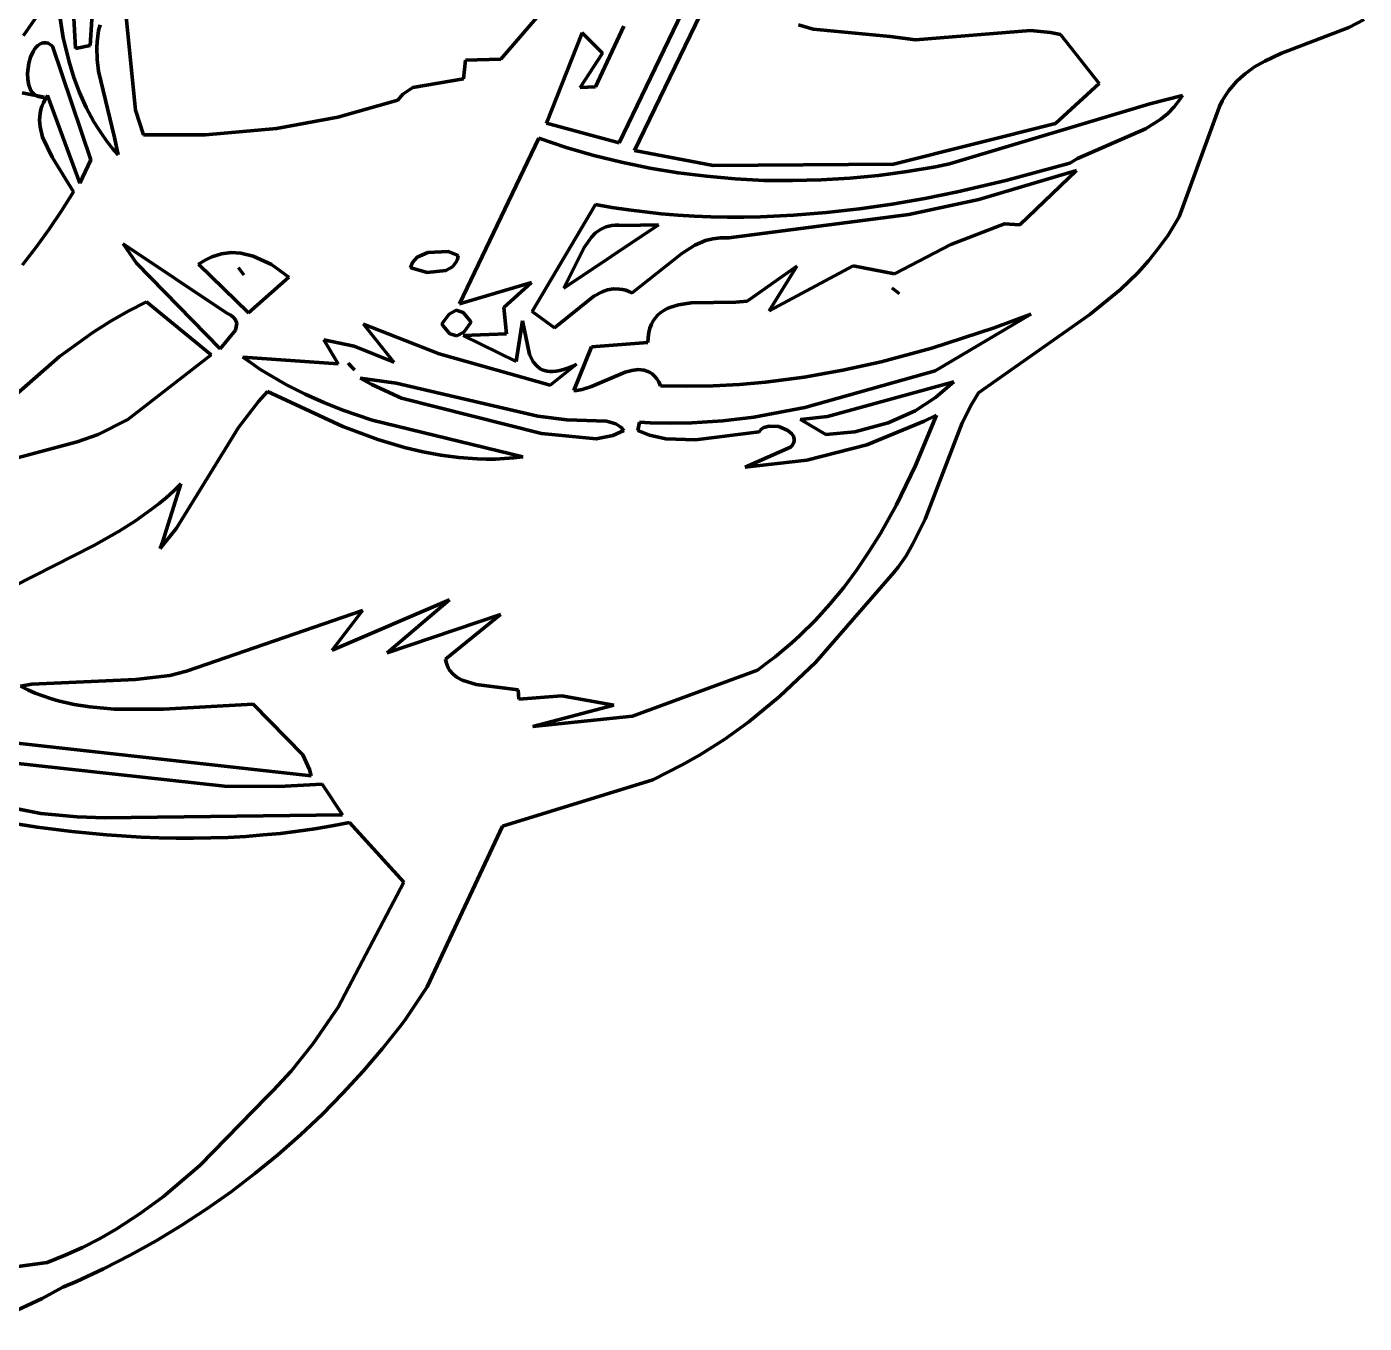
# Model space of a CAD drawing. Header units: millimetres. Extents: x 0 to 10.4, y 0 to 10.4.
# Drawn here: x 5.836 to 7.203, y 3.798 to 5.123 of the extents above; entities that cross this region are included whole.
import ezdxf

# ---------------------------------------------------------------- set-up
doc = ezdxf.new("R2010")
doc.units = ezdxf.units.MM
doc.layers.add('color#2b2b2bff', color=7, linetype='CONTINUOUS', lineweight=100)
doc.layers.add('color#fdfdfdff', color=7, linetype='CONTINUOUS', lineweight=100)

msp = doc.modelspace()

# ---------------------------------------------------------------- linework, layer by layer
at = {"layer": 'color#2b2b2bff'}
for p, q in [((5.914, 5.2932), (5.9011, 5.1035)), ((5.8863, 5.1005), (5.8798, 5.2207)), ((6.3206, 5.0897), (6.4043, 5.1867)), ((6.4417, 5.0043), (6.5264, 5.1803)), ((6.5413, 5.1704), (6.4574, 4.9965)), ((5.9352, 5.1624), (5.9474, 5.0375)), ((5.833, 5.114), (5.85, 5.1385)), ((5.8685, 5.1448), (5.8738, 5.1115)), ((5.9099, 5.1191), (5.9113, 5.1249)), ((6.6397, 5.1204), (6.6248, 5.1246)), ((7.2028, 5.1303), (7.1869, 5.122)), ((5.8738, 5.1115), (5.8796, 5.087)), ((5.9083, 5.1074), (5.9089, 5.1133)), ((5.9089, 5.1133), (5.9099, 5.1191)), ((6.404, 5.1167), (6.3674, 5.0243)), ((6.4246, 5.0959), (6.404, 5.1167)), ((6.4463, 5.1234), (6.4175, 5.0614)), ((6.7186, 5.1128), (6.6397, 5.1204)), ((6.7445, 5.1094), (6.7186, 5.1128)), ((6.8617, 5.119), (6.7445, 5.1094)), ((6.8821, 5.117), (6.8617, 5.119)), ((6.8924, 5.115), (6.8821, 5.117)), ((6.932, 5.0647), (6.8924, 5.115)), ((7.1869, 5.122), (7.1176, 5.0955)), ((5.843, 5.0974), (5.8404, 5.0918)), ((5.8444, 5.0998), (5.843, 5.0974)), ((5.8461, 5.102), (5.8444, 5.0998)), ((5.8478, 5.1037), (5.8461, 5.102)), ((5.8497, 5.1051), (5.8478, 5.1037)), ((5.8517, 5.1061), (5.8497, 5.1051)), ((5.8538, 5.1065), (5.8517, 5.1061)), ((5.8559, 5.1065), (5.8538, 5.1065)), ((5.8582, 5.1059), (5.8559, 5.1065)), ((5.8605, 5.1046), (5.8582, 5.1059)), ((5.8628, 5.1028), (5.8605, 5.1046)), ((5.902, 4.9868), (5.8628, 5.1028)), ((5.9011, 5.1035), (5.8863, 5.1005)), ((5.908, 5.1015), (5.9083, 5.1074)), ((5.9084, 5.0895), (5.908, 5.1015)), ((5.8385, 5.0855), (5.8372, 5.0755)), ((5.8404, 5.0918), (5.8385, 5.0855)), ((5.8796, 5.087), (5.8845, 5.0711)), ((5.9099, 5.0773), (5.9084, 5.0895)), ((6.2826, 5.0695), (6.2845, 5.0887)), ((6.2845, 5.0887), (6.3206, 5.0897)), ((6.4017, 5.0607), (6.4246, 5.0959)), ((7.1011, 5.0877), (7.0908, 5.0817)), ((7.1176, 5.0955), (7.1011, 5.0877)), ((5.8372, 5.0755), (5.8374, 5.069)), ((5.8845, 5.0711), (5.8903, 5.0555)), ((5.9262, 5.0097), (5.9099, 5.0773)), ((6.2309, 5.0609), (6.2826, 5.0695)), ((7.0767, 5.071), (7.0724, 5.0669)), ((7.0812, 5.0748), (7.0767, 5.071)), ((7.0908, 5.0817), (7.0812, 5.0748)), ((5.8374, 5.069), (5.8385, 5.063)), ((5.8385, 5.063), (5.8395, 5.0603)), ((5.8395, 5.0603), (5.8407, 5.0578)), ((5.8407, 5.0578), (5.8422, 5.0557)), ((5.8422, 5.0557), (5.844, 5.0539)), ((5.8903, 5.0555), (5.8971, 5.0404)), ((6.2207, 5.0538), (6.2309, 5.0609)), ((6.4175, 5.0614), (6.4017, 5.0607)), ((6.8873, 5.0241), (6.932, 5.0647)), ((7.0646, 5.0577), (7.0611, 5.0526)), ((7.0684, 5.0625), (7.0646, 5.0577)), ((7.0724, 5.0669), (7.0684, 5.0625)), ((5.8543, 5.051), (5.8317, 5.0553)), ((5.844, 5.0539), (5.8461, 5.0525)), ((5.8461, 5.0525), (5.8485, 5.0515)), ((5.8485, 5.0515), (5.8513, 5.051)), ((5.8513, 5.051), (5.8543, 5.051)), ((5.852, 5.0417), (5.8535, 5.0452)), ((5.8535, 5.0452), (5.8554, 5.0488)), ((5.8554, 5.0488), (5.8576, 5.0524)), ((5.8576, 5.0524), (5.8906, 4.9629)), ((6.1543, 5.0303), (6.2154, 5.0477)), ((6.2154, 5.0477), (6.2207, 5.0538)), ((6.9839, 5.0441), (6.7791, 4.9827)), ((7.0171, 5.0525), (6.9839, 5.0441)), ((7.0086, 5.0409), (7.0144, 5.0484)), ((7.0144, 5.0484), (7.0171, 5.0525)), ((7.0578, 5.0472), (7.0549, 5.0413)), ((7.0611, 5.0526), (7.0578, 5.0472)), ((5.8495, 5.0275), (5.8501, 5.0346)), ((5.8501, 5.0346), (5.8509, 5.0381)), ((5.8509, 5.0381), (5.852, 5.0417)), ((5.8971, 5.0404), (5.905, 5.0258)), ((5.9474, 5.0375), (5.9556, 5.0125)), ((6.0916, 5.0188), (6.1543, 5.0303)), ((6.9794, 5.0186), (6.9951, 5.0284)), ((6.9951, 5.0284), (7.0022, 5.0342)), ((7.0022, 5.0342), (7.0086, 5.0409)), ((7.0549, 5.0413), (7.0136, 4.9286)), ((5.85, 5.0205), (5.8495, 5.0275)), ((5.8526, 5.01), (5.85, 5.0205)), ((5.905, 5.0258), (5.9094, 5.0187)), ((5.9094, 5.0187), (5.914, 5.0117)), ((6.0191, 5.0124), (6.0916, 5.0188)), ((6.3674, 5.0243), (6.4417, 5.0043)), ((6.7219, 4.9823), (6.8873, 5.0241)), ((6.9099, 4.9883), (6.9794, 5.0186)), ((5.8624, 4.9895), (5.8526, 5.01)), ((5.914, 5.0117), (5.919, 5.005)), ((5.919, 5.005), (5.9242, 4.9984)), ((5.9298, 4.9919), (5.9262, 5.0097)), ((5.9556, 5.0125), (6.0191, 5.0124)), ((6.3595, 5.0089), (6.2786, 4.8397)), ((6.3874, 4.9996), (6.3595, 5.0089)), ((5.8842, 4.954), (5.8624, 4.9895)), ((5.9242, 4.9984), (5.9298, 4.9919)), ((6.4156, 4.9914), (6.3874, 4.9996)), ((6.4441, 4.9844), (6.4156, 4.9914)), ((6.4574, 4.9965), (6.5375, 4.9809)), ((6.9019, 4.9836), (6.9099, 4.9883)), ((5.8906, 4.9629), (5.902, 4.9868)), ((6.4729, 4.9784), (6.4441, 4.9844)), ((6.5018, 4.9736), (6.4729, 4.9784)), ((6.5309, 4.97), (6.5018, 4.9736)), ((6.5375, 4.9809), (6.7219, 4.9823)), ((6.7357, 4.9748), (6.7066, 4.9709)), ((6.7647, 4.9798), (6.7357, 4.9748)), ((6.7791, 4.9827), (6.7647, 4.9798)), ((6.9088, 4.9759), (6.8091, 4.9464)), ((6.8368, 4.9658), (6.9019, 4.9836)), ((6.8508, 4.9203), (6.9088, 4.9759)), ((6.5601, 4.9674), (6.5309, 4.97)), ((6.5894, 4.9659), (6.5601, 4.9674)), ((6.6187, 4.9656), (6.5894, 4.9659)), ((6.6481, 4.9663), (6.6187, 4.9656)), ((6.6774, 4.9681), (6.6481, 4.9663)), ((6.7066, 4.9709), (6.6774, 4.9681)), ((6.7873, 4.9542), (6.8368, 4.9658)), ((5.8719, 4.9347), (5.8842, 4.954)), ((6.7206, 4.9416), (6.754, 4.9475)), ((6.8091, 4.9464), (6.7376, 4.9309)), ((6.754, 4.9475), (6.7873, 4.9542)), ((5.8592, 4.9159), (5.8719, 4.9347)), ((6.3528, 4.8318), (6.4175, 4.9413)), ((6.4175, 4.9413), (6.4342, 4.9383)), ((6.4342, 4.9383), (6.451, 4.9358)), ((6.451, 4.9358), (6.4678, 4.9336)), ((6.4678, 4.9336), (6.4846, 4.9318)), ((6.6197, 4.9302), (6.6534, 4.9329)), ((6.6534, 4.9329), (6.687, 4.9367)), ((6.687, 4.9367), (6.7206, 4.9416)), ((6.385, 4.8556), (6.4818, 4.9206)), ((6.431, 4.9192), (6.428, 4.9183)), ((6.4342, 4.9198), (6.431, 4.9192)), ((6.4376, 4.9201), (6.4342, 4.9198)), ((6.4412, 4.92), (6.4376, 4.9201)), ((6.445, 4.9197), (6.4412, 4.92)), ((6.4818, 4.9206), (6.445, 4.9197)), ((6.4846, 4.9318), (6.5015, 4.9304)), ((6.5015, 4.9304), (6.5183, 4.9294)), ((6.5183, 4.9294), (6.5352, 4.9287)), ((6.5352, 4.9287), (6.5521, 4.9283)), ((6.5521, 4.9283), (6.569, 4.9283)), ((6.7376, 4.9309), (6.5536, 4.907)), ((6.569, 4.9283), (6.5859, 4.9286)), ((6.5859, 4.9286), (6.6197, 4.9302)), ((6.7806, 4.9002), (6.8352, 4.9213)), ((6.8352, 4.9213), (6.8508, 4.9203)), ((7.0136, 4.9286), (7.0025, 4.9099)), ((5.8459, 4.8975), (5.8592, 4.9159)), ((6.4132, 4.9079), (6.4058, 4.8974)), ((6.4176, 4.9122), (6.4132, 4.9079)), ((6.4225, 4.9157), (6.4176, 4.9122)), ((6.428, 4.9183), (6.4225, 4.9157)), ((6.5374, 4.9063), (6.5298, 4.9043)), ((6.5453, 4.9072), (6.5374, 4.9063)), ((6.5494, 4.9072), (6.5453, 4.9072)), ((6.5536, 4.907), (6.5494, 4.9072)), ((7.0025, 4.9099), (6.9926, 4.8966)), ((5.8322, 4.8796), (5.8459, 4.8975)), ((5.935, 4.9011), (5.9486, 4.8813)), ((6.041, 4.8303), (5.935, 4.9011)), ((6.0453, 4.8921), (6.0355, 4.8908)), ((6.0551, 4.8916), (6.0453, 4.8921)), ((6.0678, 4.8886), (6.0551, 4.8916)), ((6.2461, 4.8923), (6.2353, 4.8873)), ((6.267, 4.8931), (6.2461, 4.8923)), ((6.2773, 4.889), (6.267, 4.8931)), ((6.4058, 4.8974), (6.385, 4.8556)), ((6.5191, 4.8997), (6.5057, 4.8913)), ((6.5298, 4.9043), (6.5191, 4.8997)), ((6.7229, 4.8704), (6.7806, 4.9002)), ((6.9926, 4.8966), (6.9823, 4.8837)), ((5.9486, 4.8813), (6.0341, 4.7938)), ((6.0188, 4.8844), (6.012, 4.8802)), ((6.012, 4.8802), (6.063, 4.8305)), ((6.0255, 4.8876), (6.0188, 4.8844)), ((6.0355, 4.8908), (6.0255, 4.8876)), ((6.0863, 4.8798), (6.0678, 4.8886)), ((6.1041, 4.8669), (6.0863, 4.8798)), ((6.2305, 4.882), (6.2286, 4.877)), ((6.2353, 4.8873), (6.2305, 4.882)), ((6.2712, 4.8777), (6.2749, 4.8818)), ((6.2749, 4.8818), (6.2765, 4.8851)), ((6.2765, 4.8851), (6.2773, 4.889)), ((6.5057, 4.8913), (6.455, 4.8509)), ((6.5725, 4.8426), (6.6233, 4.8783)), ((6.5947, 4.8327), (6.6806, 4.8786)), ((6.6233, 4.8783), (6.5947, 4.8327)), ((6.6806, 4.8786), (6.7229, 4.8704)), ((6.9823, 4.8837), (6.9714, 4.8715)), ((6.0527, 4.8765), (6.0583, 4.8694)), ((6.0548, 4.8738), (6.0527, 4.8765)), ((6.0583, 4.8694), (6.0548, 4.8738)), ((6.063, 4.8305), (6.1041, 4.8669)), ((6.2286, 4.877), (6.2301, 4.8761)), ((6.2301, 4.8761), (6.2454, 4.8718)), ((6.2454, 4.8718), (6.2645, 4.8739)), ((6.2645, 4.8739), (6.2712, 4.8777)), ((6.9714, 4.8715), (6.9538, 4.8545)), ((6.2786, 4.8397), (6.352, 4.8614)), ((6.352, 4.8614), (6.3239, 4.836)), ((6.4241, 4.852), (6.4158, 4.8477)), ((6.4298, 4.8539), (6.4241, 4.852)), ((6.4357, 4.8549), (6.4298, 4.8539)), ((6.4419, 4.8548), (6.4357, 4.8549)), ((6.445, 4.8544), (6.4419, 4.8548)), ((6.4483, 4.8536), (6.445, 4.8544)), ((6.4516, 4.8524), (6.4483, 4.8536)), ((6.455, 4.8509), (6.4516, 4.8524)), ((6.7204, 4.8556), (6.7214, 4.8549)), ((6.7276, 4.8503), (6.7204, 4.8556)), ((6.7214, 4.8549), (6.7276, 4.8503)), ((6.9538, 4.8545), (6.9223, 4.8288)), ((5.9589, 4.8419), (5.94, 4.8322)), ((6.0249, 4.7876), (5.9589, 4.8419)), ((6.4158, 4.8477), (6.3754, 4.8151)), ((6.4944, 4.8364), (6.5022, 4.8387)), ((6.5022, 4.8387), (6.5152, 4.8407)), ((6.5152, 4.8407), (6.5607, 4.8416)), ((6.5607, 4.8416), (6.5725, 4.8426)), ((5.94, 4.8322), (5.9218, 4.8216)), ((6.0449, 4.8282), (6.041, 4.8303)), ((6.0478, 4.8259), (6.0449, 4.8282)), ((6.0498, 4.8235), (6.0478, 4.8259)), ((6.0511, 4.8196), (6.0498, 4.8235)), ((6.268, 4.8293), (6.2606, 4.8193)), ((6.2752, 4.8331), (6.268, 4.8293)), ((6.2823, 4.8308), (6.2752, 4.8331)), ((6.2893, 4.8223), (6.2823, 4.8308)), ((6.3239, 4.836), (6.3267, 4.8092)), ((6.3754, 4.8151), (6.3528, 4.8318)), ((6.4764, 4.8225), (6.4787, 4.8256)), ((6.4787, 4.8256), (6.4813, 4.8284)), ((6.4813, 4.8284), (6.4841, 4.8309)), ((6.4841, 4.8309), (6.4873, 4.833)), ((6.4873, 4.833), (6.4907, 4.8349)), ((6.4907, 4.8349), (6.4944, 4.8364)), ((6.7644, 4.7713), (6.8622, 4.8291)), ((6.9223, 4.8288), (6.8088, 4.7489)), ((6.8622, 4.8291), (6.8246, 4.8152)), ((5.904, 4.8103), (5.8698, 4.7858)), ((5.9218, 4.8216), (5.904, 4.8103)), ((6.0341, 4.7938), (6.0498, 4.8128)), ((6.0498, 4.8128), (6.0511, 4.8196)), ((6.2578, 4.7887), (6.1805, 4.819)), ((6.1805, 4.819), (6.2114, 4.7801)), ((6.2606, 4.8193), (6.2616, 4.8176)), ((6.2616, 4.8176), (6.2687, 4.8092)), ((6.2758, 4.8069), (6.283, 4.8107)), ((6.283, 4.8107), (6.2902, 4.8206)), ((6.2902, 4.8206), (6.2893, 4.8223)), ((6.3363, 4.7807), (6.3428, 4.8224)), ((6.3428, 4.8224), (6.3502, 4.7879)), ((6.4711, 4.8055), (6.4718, 4.8104)), ((6.4718, 4.8104), (6.4729, 4.8149)), ((6.4729, 4.8149), (6.4745, 4.8189)), ((6.4745, 4.8189), (6.4764, 4.8225)), ((6.8246, 4.8152), (6.761, 4.7944)), ((6.1708, 4.7965), (6.1399, 4.8028)), ((6.1399, 4.8028), (6.1547, 4.7784)), ((6.2114, 4.7801), (6.1708, 4.7965)), ((6.2687, 4.8092), (6.2758, 4.8069)), ((6.3267, 4.8092), (6.2821, 4.8075)), ((6.2821, 4.8075), (6.3363, 4.7807)), ((6.4133, 4.7958), (6.4708, 4.8001)), ((6.4708, 4.8001), (6.4711, 4.8055)), ((5.8698, 4.7858), (5.7186, 4.6538)), ((5.9398, 4.7214), (6.0249, 4.7876)), ((6.1547, 4.7784), (6.0572, 4.7853)), ((6.0572, 4.7853), (6.0659, 4.779)), ((6.3712, 4.7567), (6.2578, 4.7887)), ((6.3502, 4.7879), (6.3539, 4.7805)), ((6.3954, 4.7512), (6.4133, 4.7958)), ((6.761, 4.7944), (6.7093, 4.7804)), ((6.0659, 4.779), (6.0747, 4.7731)), ((6.0747, 4.7731), (6.0836, 4.7674)), ((6.1648, 4.779), (6.1711, 4.7722)), ((6.1672, 4.7764), (6.1648, 4.779)), ((6.1711, 4.7722), (6.1672, 4.7764)), ((6.3539, 4.7805), (6.3571, 4.7766)), ((6.3571, 4.7766), (6.3609, 4.7735)), ((6.3609, 4.7735), (6.3631, 4.7724)), ((6.3631, 4.7724), (6.3655, 4.7715)), ((6.3655, 4.7715), (6.3681, 4.7709)), ((6.3681, 4.7709), (6.3709, 4.7705)), ((6.3709, 4.7705), (6.374, 4.7705)), ((6.398, 4.778), (6.3712, 4.7567)), ((6.374, 4.7705), (6.3773, 4.7709)), ((6.3773, 4.7709), (6.3809, 4.7716)), ((6.3809, 4.7716), (6.3847, 4.7726)), ((6.3847, 4.7726), (6.3889, 4.774)), ((6.3889, 4.774), (6.3933, 4.7758)), ((6.3933, 4.7758), (6.398, 4.778)), ((6.4478, 4.77), (6.4132, 4.7553)), ((6.4545, 4.7717), (6.4478, 4.77)), ((6.461, 4.7725), (6.4545, 4.7717)), ((6.4641, 4.7724), (6.461, 4.7725)), ((6.4671, 4.7719), (6.4641, 4.7724)), ((6.47, 4.7711), (6.4671, 4.7719)), ((6.4727, 4.7698), (6.47, 4.7711)), ((6.4753, 4.7681), (6.4727, 4.7698)), ((6.6702, 4.7718), (6.6307, 4.7647)), ((6.6314, 4.7338), (6.7644, 4.7713)), ((6.7093, 4.7804), (6.6702, 4.7718)), ((6.0836, 4.7674), (6.1019, 4.7569)), ((6.1019, 4.7569), (6.1207, 4.7474)), ((6.177, 4.7638), (6.2138, 4.7586)), ((6.1888, 4.7573), (6.177, 4.7638)), ((6.2193, 4.7434), (6.1888, 4.7573)), ((6.2138, 4.7586), (6.3585, 4.7249)), ((6.4132, 4.7553), (6.4038, 4.7521)), ((6.4777, 4.7659), (6.4753, 4.7681)), ((6.48, 4.7632), (6.4777, 4.7659)), ((6.4821, 4.7599), (6.48, 4.7632)), ((6.484, 4.7561), (6.4821, 4.7599)), ((6.5109, 4.7555), (6.484, 4.7561)), ((6.5377, 4.7559), (6.5109, 4.7555)), ((6.5644, 4.7573), (6.5377, 4.7559)), ((6.591, 4.7596), (6.5644, 4.7573)), ((6.6307, 4.7647), (6.591, 4.7596)), ((6.7835, 4.7602), (6.6546, 4.7247)), ((6.7649, 4.7439), (6.7835, 4.7602)), ((6.0823, 4.7501), (6.0731, 4.7401)), ((6.1593, 4.7143), (6.0823, 4.7501)), ((6.1207, 4.7474), (6.1398, 4.7388)), ((6.3622, 4.7074), (6.2193, 4.7434)), ((6.398, 4.7512), (6.3954, 4.7512)), ((6.4038, 4.7521), (6.398, 4.7512)), ((6.7439, 4.7304), (6.7649, 4.7439)), ((6.8088, 4.7489), (6.8015, 4.7369)), ((6.0731, 4.7401), (6.0528, 4.7134)), ((6.1398, 4.7388), (6.1594, 4.7311)), ((6.1594, 4.7311), (6.1893, 4.7209)), ((6.5791, 4.7241), (6.6314, 4.7338)), ((6.7163, 4.718), (6.7439, 4.7304)), ((6.8015, 4.7369), (6.792, 4.7183)), ((5.9094, 4.7064), (5.9398, 4.7214)), ((6.1952, 4.7011), (6.1593, 4.7143)), ((6.1893, 4.7209), (6.3433, 4.6834)), ((6.3585, 4.7249), (6.3881, 4.7213)), ((6.3881, 4.7213), (6.4286, 4.7197)), ((6.4286, 4.7197), (6.4383, 4.717)), ((6.4383, 4.717), (6.4433, 4.7137)), ((6.4606, 4.7104), (6.4625, 4.7188)), ((6.4625, 4.7188), (6.4732, 4.7182)), ((6.4732, 4.7182), (6.4945, 4.7177)), ((6.4945, 4.7177), (6.5158, 4.7181)), ((6.5158, 4.7181), (6.5476, 4.7203)), ((6.5476, 4.7203), (6.5791, 4.7241)), ((6.5947, 4.7149), (6.5895, 4.7135)), ((6.6047, 4.7143), (6.5947, 4.7149)), ((6.614, 4.7105), (6.6047, 4.7143)), ((6.6546, 4.7247), (6.6268, 4.7214)), ((6.6268, 4.7214), (6.6529, 4.7062)), ((6.6823, 4.709), (6.7163, 4.718)), ((6.7532, 4.7197), (6.6945, 4.6958)), ((6.7445, 4.6747), (6.7658, 4.7261)), ((6.7658, 4.7261), (6.7532, 4.7197)), ((6.792, 4.7183), (6.7541, 4.6197)), ((5.8879, 4.6988), (5.9094, 4.7064)), ((6.0528, 4.7134), (5.9894, 4.6106)), ((6.2225, 4.693), (6.1952, 4.7011)), ((6.418, 4.7017), (6.3622, 4.7074)), ((6.4352, 4.7052), (6.418, 4.7017)), ((6.4463, 4.7105), (6.4352, 4.7052)), ((6.4433, 4.7137), (6.4463, 4.7105)), ((6.4727, 4.7056), (6.4606, 4.7104)), ((6.4894, 4.7018), (6.4727, 4.7056)), ((6.5197, 4.7007), (6.4894, 4.7018)), ((6.5847, 4.7091), (6.5197, 4.7007)), ((6.5867, 4.7116), (6.5847, 4.7091)), ((6.5895, 4.7135), (6.5867, 4.7116)), ((6.6181, 4.707), (6.614, 4.7105)), ((6.6198, 4.7044), (6.6181, 4.707)), ((6.6205, 4.7015), (6.6198, 4.7044)), ((6.6204, 4.6999), (6.6205, 4.7015)), ((6.6529, 4.7062), (6.6823, 4.709)), ((5.7186, 4.6538), (5.8879, 4.6988)), ((6.2409, 4.6886), (6.2225, 4.693)), ((6.2594, 4.6851), (6.2409, 4.6886)), ((6.5702, 4.673), (6.6167, 4.6934)), ((6.6167, 4.6934), (6.6182, 4.6951)), ((6.6182, 4.6951), (6.6193, 4.6967)), ((6.6193, 4.6967), (6.62, 4.6983)), ((6.62, 4.6983), (6.6204, 4.6999)), ((6.6945, 4.6958), (6.6332, 4.6801)), ((6.278, 4.6826), (6.2594, 4.6851)), ((6.2966, 4.6813), (6.278, 4.6826)), ((6.3059, 4.6811), (6.2966, 4.6813)), ((6.3153, 4.6811), (6.3059, 4.6811)), ((6.3246, 4.6816), (6.3153, 4.6811)), ((6.3339, 4.6823), (6.3246, 4.6816)), ((6.3433, 4.6834), (6.3339, 4.6823)), ((6.6332, 4.6801), (6.5702, 4.673)), ((6.7249, 4.6345), (6.7445, 4.6747)), ((5.9753, 4.5974), (5.994, 4.6558)), ((5.9867, 4.6487), (5.9792, 4.642)), ((5.994, 4.6558), (5.9867, 4.6487)), ((5.9716, 4.6356), (5.9637, 4.6295)), ((5.9792, 4.642), (5.9716, 4.6356)), ((6.7085, 4.6052), (6.7249, 4.6345)), ((5.9637, 4.6295), (5.9476, 4.618)), ((6.7541, 4.6197), (6.7418, 4.5944)), ((5.9309, 4.6075), (5.9051, 4.5929)), ((5.9476, 4.618), (5.9309, 4.6075)), ((5.9894, 4.6106), (5.9728, 4.5897)), ((6.6968, 4.5863), (6.7085, 4.6052)), ((5.9051, 4.5929), (5.7903, 4.5346)), ((5.9728, 4.5897), (5.9753, 4.5974)), ((6.7418, 4.5944), (6.7347, 4.5823)), ((6.6843, 4.5679), (6.6968, 4.5863)), ((6.7347, 4.5823), (6.7266, 4.5707)), ((6.7221, 4.5651), (6.6422, 4.4734)), ((6.671, 4.5501), (6.6843, 4.5679)), ((6.7266, 4.5707), (6.7221, 4.5651)), ((6.657, 4.533), (6.671, 4.5501)), ((6.1486, 4.486), (6.2684, 4.5372)), ((6.2684, 4.5372), (6.2046, 4.4831)), ((5.9998, 4.4646), (6.1795, 4.5265)), ((6.1795, 4.5265), (6.1486, 4.486)), ((6.6421, 4.5165), (6.657, 4.533)), ((6.2046, 4.4831), (6.3205, 4.5223)), ((6.3205, 4.5223), (6.2641, 4.4766)), ((6.6263, 4.5009), (6.6421, 4.5165)), ((6.6181, 4.4934), (6.6263, 4.5009)), ((6.6009, 4.479), (6.6096, 4.4861)), ((6.6096, 4.4861), (6.6181, 4.4934)), ((6.2641, 4.4766), (6.2648, 4.4735)), ((6.2648, 4.4735), (6.2658, 4.4706)), ((6.2658, 4.4706), (6.267, 4.4679)), ((6.5828, 4.4656), (6.5919, 4.4722)), ((6.5919, 4.4722), (6.6009, 4.479)), ((6.6422, 4.4734), (6.6054, 4.4385)), ((5.8417, 4.4512), (5.9476, 4.4558)), ((5.9476, 4.4558), (5.9825, 4.4602)), ((5.9825, 4.4602), (5.9998, 4.4646)), ((6.267, 4.4679), (6.2684, 4.4655)), ((6.2684, 4.4655), (6.2719, 4.4613)), ((6.2719, 4.4613), (6.2762, 4.4579)), ((6.2762, 4.4579), (6.2811, 4.4552)), ((6.2811, 4.4552), (6.2956, 4.4509)), ((6.4554, 4.4184), (6.5828, 4.4656)), ((5.83, 4.4492), (5.8417, 4.4512)), ((5.8376, 4.4455), (5.83, 4.4492)), ((5.8452, 4.4421), (5.8376, 4.4455)), ((5.853, 4.4392), (5.8452, 4.4421)), ((6.2956, 4.4509), (6.3384, 4.4454)), ((6.3384, 4.4454), (6.3392, 4.4359)), ((5.8608, 4.4365), (5.853, 4.4392)), ((5.8687, 4.4342), (5.8608, 4.4365)), ((5.8848, 4.4305), (5.8687, 4.4342)), ((5.901, 4.4279), (5.8848, 4.4305)), ((5.9258, 4.4256), (5.901, 4.4279)), ((6.0677, 4.4307), (5.9761, 4.4257)), ((6.1185, 4.3791), (6.0677, 4.4307)), ((6.3392, 4.4359), (6.383, 4.4392)), ((6.4361, 4.4297), (6.3534, 4.4081)), ((6.383, 4.4392), (6.4361, 4.4297)), ((6.6054, 4.4385), (6.5741, 4.4128)), ((5.9761, 4.4257), (5.9258, 4.4256)), ((6.3534, 4.4081), (6.4554, 4.4184)), ((6.5741, 4.4128), (6.5495, 4.395)), ((5.8079, 4.3931), (6.127, 4.3574)), ((6.5495, 4.395), (6.5238, 4.3788)), ((6.1253, 4.364), (6.1185, 4.3791)), ((6.5238, 4.3788), (6.506, 4.3689)), ((6.0386, 4.347), (5.8182, 4.3712)), ((6.127, 4.3574), (6.1253, 4.364)), ((6.506, 4.3689), (6.4761, 4.3536)), ((5.6584, 4.3576), (5.8509, 4.319)), ((6.0939, 4.3465), (6.0386, 4.347)), ((6.1381, 4.349), (6.0939, 4.3465)), ((6.1589, 4.3176), (6.1381, 4.349)), ((6.4761, 4.3536), (6.3226, 4.306)), ((5.8509, 4.319), (5.8881, 4.3155)), ((5.847, 4.3052), (5.794, 4.3136)), ((5.8824, 4.3008), (5.847, 4.3052)), ((5.8881, 4.3155), (5.9162, 4.3147)), ((5.9162, 4.3147), (6.1589, 4.3176)), ((6.1484, 4.3064), (6.1308, 4.3035)), ((6.166, 4.3098), (6.1484, 4.3064)), ((6.2218, 4.249), (6.166, 4.3098)), ((6.3226, 4.306), (6.2455, 4.142)), ((5.9179, 4.2973), (5.8824, 4.3008)), ((5.9534, 4.295), (5.9179, 4.2973)), ((5.9712, 4.2943), (5.9534, 4.295)), ((5.989, 4.2939), (5.9712, 4.2943)), ((6.0068, 4.2938), (5.989, 4.2939)), ((6.0246, 4.2941), (6.0068, 4.2938)), ((6.0423, 4.2947), (6.0246, 4.2941)), ((6.0601, 4.2957), (6.0423, 4.2947)), ((6.0778, 4.2971), (6.0601, 4.2957)), ((6.0955, 4.2988), (6.0778, 4.2971)), ((6.1132, 4.3009), (6.0955, 4.2988)), ((6.1308, 4.3035), (6.1132, 4.3009)), ((6.1546, 4.1213), (6.2218, 4.249)), ((6.2455, 4.142), (6.2237, 4.1092)), ((6.1292, 4.0841), (6.1546, 4.1213)), ((6.219, 4.1029), (6.2, 4.079)), ((6.2237, 4.1092), (6.219, 4.1029)), ((6.1067, 4.056), (6.1292, 4.0841)), ((6.2, 4.079), (6.1802, 4.0558)), ((6.0883, 4.0361), (6.1067, 4.056)), ((6.1802, 4.0558), (6.1595, 4.0333)), ((6.0818, 4.0297), (6.0883, 4.0361)), ((6.1595, 4.0333), (6.1381, 4.0116)), ((6.0134, 3.9596), (6.0818, 4.0297)), ((6.1381, 4.0116), (6.116, 3.9907)), ((6.116, 3.9907), (6.0931, 3.9705)), ((6.0931, 3.9705), (6.0695, 3.9512)), ((5.976, 3.9278), (6.0134, 3.9596)), ((6.0695, 3.9512), (6.0453, 3.9327)), ((5.9524, 3.9104), (5.976, 3.9278)), ((6.0453, 3.9327), (6.0204, 3.9151)), ((5.9278, 3.8944), (5.9524, 3.9104)), ((6.0204, 3.9151), (5.9949, 3.8984)), ((5.9109, 3.8847), (5.9278, 3.8944)), ((5.9949, 3.8984), (5.9688, 3.8826)), ((5.8935, 3.8757), (5.9109, 3.8847)), ((5.9688, 3.8826), (5.9422, 3.8678)), ((5.8573, 3.8605), (5.8756, 3.8677)), ((5.8756, 3.8677), (5.8935, 3.8757)), ((5.9422, 3.8678), (5.915, 3.854)), ((5.6712, 3.835), (5.8573, 3.8605)), ((5.915, 3.854), (5.8873, 3.8411)), ((5.8873, 3.8411), (5.8733, 3.8351)), ((5.8733, 3.8351), (5.8521, 3.8237)), ((5.8521, 3.8237), (5.7975, 3.7983))]:
    msp.add_line(p, q, dxfattribs=at)
at = {"layer": 'color#fdfdfdff'}
for p, q in [((5.9011, 5.1035), (5.914, 5.2932)), ((5.8798, 5.2207), (5.8863, 5.1005)), ((6.4043, 5.1867), (6.3206, 5.0897)), ((6.5264, 5.1803), (6.4417, 5.0043)), ((6.4574, 4.9965), (6.5413, 5.1704)), ((5.9474, 5.0375), (5.9352, 5.1624)), ((5.85, 5.1385), (5.833, 5.114)), ((5.8738, 5.1115), (5.8685, 5.1448)), ((5.9113, 5.1249), (5.9099, 5.1191)), ((6.6248, 5.1246), (6.6397, 5.1204)), ((7.1869, 5.122), (7.2028, 5.1303)), ((5.8796, 5.087), (5.8738, 5.1115)), ((5.9089, 5.1133), (5.9083, 5.1074)), ((5.9099, 5.1191), (5.9089, 5.1133)), ((6.3674, 5.0243), (6.404, 5.1167)), ((6.404, 5.1167), (6.4246, 5.0959)), ((6.4175, 5.0614), (6.4463, 5.1234)), ((6.6397, 5.1204), (6.7186, 5.1128)), ((6.7186, 5.1128), (6.7445, 5.1094)), ((6.7445, 5.1094), (6.8617, 5.119)), ((6.8617, 5.119), (6.8821, 5.117)), ((6.8821, 5.117), (6.8924, 5.115)), ((6.8924, 5.115), (6.932, 5.0647)), ((7.1176, 5.0955), (7.1869, 5.122)), ((5.8404, 5.0918), (5.843, 5.0974)), ((5.843, 5.0974), (5.8444, 5.0998)), ((5.8444, 5.0998), (5.8461, 5.102)), ((5.8461, 5.102), (5.8478, 5.1037)), ((5.8478, 5.1037), (5.8497, 5.1051)), ((5.8497, 5.1051), (5.8517, 5.1061)), ((5.8517, 5.1061), (5.8538, 5.1065)), ((5.8538, 5.1065), (5.8559, 5.1065)), ((5.8559, 5.1065), (5.8582, 5.1059)), ((5.8582, 5.1059), (5.8605, 5.1046)), ((5.8605, 5.1046), (5.8628, 5.1028)), ((5.8628, 5.1028), (5.902, 4.9868)), ((5.8863, 5.1005), (5.9011, 5.1035)), ((5.9083, 5.1074), (5.908, 5.1015)), ((5.908, 5.1015), (5.9084, 5.0895)), ((5.8372, 5.0755), (5.8385, 5.0855)), ((5.8385, 5.0855), (5.8404, 5.0918)), ((5.8845, 5.0711), (5.8796, 5.087)), ((5.9084, 5.0895), (5.9099, 5.0773)), ((6.2845, 5.0887), (6.2826, 5.0695)), ((6.3206, 5.0897), (6.2845, 5.0887)), ((6.4246, 5.0959), (6.4017, 5.0607)), ((7.0908, 5.0817), (7.1011, 5.0877)), ((7.1011, 5.0877), (7.1176, 5.0955)), ((5.8374, 5.069), (5.8372, 5.0755)), ((5.8903, 5.0555), (5.8845, 5.0711)), ((5.9099, 5.0773), (5.9262, 5.0097)), ((6.2826, 5.0695), (6.2309, 5.0609)), ((7.0724, 5.0669), (7.0767, 5.071)), ((7.0767, 5.071), (7.0812, 5.0748)), ((7.0812, 5.0748), (7.0908, 5.0817)), ((5.8385, 5.063), (5.8374, 5.069)), ((5.8395, 5.0603), (5.8385, 5.063)), ((5.8407, 5.0578), (5.8395, 5.0603)), ((5.8422, 5.0557), (5.8407, 5.0578)), ((5.844, 5.0539), (5.8422, 5.0557)), ((5.8971, 5.0404), (5.8903, 5.0555)), ((6.2309, 5.0609), (6.2207, 5.0538)), ((6.4017, 5.0607), (6.4175, 5.0614)), ((6.932, 5.0647), (6.8873, 5.0241)), ((7.0611, 5.0526), (7.0646, 5.0577)), ((7.0646, 5.0577), (7.0684, 5.0625)), ((7.0684, 5.0625), (7.0724, 5.0669)), ((5.8317, 5.0553), (5.8543, 5.051)), ((5.8461, 5.0525), (5.844, 5.0539)), ((5.8485, 5.0515), (5.8461, 5.0525)), ((5.8513, 5.051), (5.8485, 5.0515)), ((5.8543, 5.051), (5.8513, 5.051)), ((5.8535, 5.0452), (5.852, 5.0417)), ((5.8554, 5.0488), (5.8535, 5.0452)), ((5.8576, 5.0524), (5.8554, 5.0488)), ((5.8906, 4.9629), (5.8576, 5.0524)), ((6.2154, 5.0477), (6.1543, 5.0303)), ((6.2207, 5.0538), (6.2154, 5.0477)), ((6.7791, 4.9827), (6.9839, 5.0441)), ((6.9839, 5.0441), (7.0171, 5.0525)), ((7.0144, 5.0484), (7.0086, 5.0409)), ((7.0171, 5.0525), (7.0144, 5.0484)), ((7.0549, 5.0413), (7.0578, 5.0472)), ((7.0578, 5.0472), (7.0611, 5.0526)), ((5.8501, 5.0346), (5.8495, 5.0275)), ((5.8509, 5.0381), (5.8501, 5.0346)), ((5.852, 5.0417), (5.8509, 5.0381)), ((5.905, 5.0258), (5.8971, 5.0404)), ((5.9556, 5.0125), (5.9474, 5.0375)), ((6.1543, 5.0303), (6.0916, 5.0188)), ((6.9951, 5.0284), (6.9794, 5.0186)), ((7.0022, 5.0342), (6.9951, 5.0284)), ((7.0086, 5.0409), (7.0022, 5.0342)), ((7.0136, 4.9286), (7.0549, 5.0413)), ((5.8495, 5.0275), (5.85, 5.0205)), ((5.85, 5.0205), (5.8526, 5.01)), ((5.9094, 5.0187), (5.905, 5.0258)), ((5.914, 5.0117), (5.9094, 5.0187)), ((6.0916, 5.0188), (6.0191, 5.0124)), ((6.4417, 5.0043), (6.3674, 5.0243)), ((6.8873, 5.0241), (6.7219, 4.9823)), ((6.9794, 5.0186), (6.9099, 4.9883)), ((5.8526, 5.01), (5.8624, 4.9895)), ((5.919, 5.005), (5.914, 5.0117)), ((5.9242, 4.9984), (5.919, 5.005)), ((5.9262, 5.0097), (5.9298, 4.9919)), ((6.0191, 5.0124), (5.9556, 5.0125)), ((6.2786, 4.8397), (6.3595, 5.0089)), ((6.3595, 5.0089), (6.3874, 4.9996)), ((5.8624, 4.9895), (5.8842, 4.954)), ((5.9298, 4.9919), (5.9242, 4.9984)), ((6.3874, 4.9996), (6.4156, 4.9914)), ((6.4156, 4.9914), (6.4441, 4.9844)), ((6.5375, 4.9809), (6.4574, 4.9965)), ((6.9099, 4.9883), (6.9019, 4.9836)), ((5.902, 4.9868), (5.8906, 4.9629)), ((6.4441, 4.9844), (6.4729, 4.9784)), ((6.4729, 4.9784), (6.5018, 4.9736)), ((6.5018, 4.9736), (6.5309, 4.97)), ((6.7219, 4.9823), (6.5375, 4.9809)), ((6.7066, 4.9709), (6.7357, 4.9748)), ((6.7357, 4.9748), (6.7647, 4.9798)), ((6.7647, 4.9798), (6.7791, 4.9827)), ((6.8091, 4.9464), (6.9088, 4.9759)), ((6.9019, 4.9836), (6.8368, 4.9658)), ((6.9088, 4.9759), (6.8508, 4.9203)), ((6.5309, 4.97), (6.5601, 4.9674)), ((6.5601, 4.9674), (6.5894, 4.9659)), ((6.5894, 4.9659), (6.6187, 4.9656)), ((6.6187, 4.9656), (6.6481, 4.9663)), ((6.6481, 4.9663), (6.6774, 4.9681)), ((6.6774, 4.9681), (6.7066, 4.9709)), ((6.8368, 4.9658), (6.7873, 4.9542)), ((5.8842, 4.954), (5.8719, 4.9347)), ((6.754, 4.9475), (6.7206, 4.9416)), ((6.7376, 4.9309), (6.8091, 4.9464)), ((6.7873, 4.9542), (6.754, 4.9475)), ((5.8719, 4.9347), (5.8592, 4.9159)), ((6.4175, 4.9413), (6.3528, 4.8318)), ((6.4342, 4.9383), (6.4175, 4.9413)), ((6.451, 4.9358), (6.4342, 4.9383)), ((6.4678, 4.9336), (6.451, 4.9358)), ((6.4846, 4.9318), (6.4678, 4.9336)), ((6.6534, 4.9329), (6.6197, 4.9302)), ((6.687, 4.9367), (6.6534, 4.9329)), ((6.7206, 4.9416), (6.687, 4.9367)), ((6.4818, 4.9206), (6.385, 4.8556)), ((6.428, 4.9183), (6.431, 4.9192)), ((6.431, 4.9192), (6.4342, 4.9198)), ((6.4342, 4.9198), (6.4376, 4.9201)), ((6.4376, 4.9201), (6.4412, 4.92)), ((6.4412, 4.92), (6.445, 4.9197)), ((6.445, 4.9197), (6.4818, 4.9206)), ((6.5015, 4.9304), (6.4846, 4.9318)), ((6.5183, 4.9294), (6.5015, 4.9304)), ((6.5352, 4.9287), (6.5183, 4.9294)), ((6.5521, 4.9283), (6.5352, 4.9287)), ((6.569, 4.9283), (6.5521, 4.9283)), ((6.5536, 4.907), (6.7376, 4.9309)), ((6.5859, 4.9286), (6.569, 4.9283)), ((6.6197, 4.9302), (6.5859, 4.9286)), ((6.8352, 4.9213), (6.7806, 4.9002)), ((6.8508, 4.9203), (6.8352, 4.9213)), ((7.0025, 4.9099), (7.0136, 4.9286)), ((5.8592, 4.9159), (5.8459, 4.8975)), ((6.4058, 4.8974), (6.4132, 4.9079)), ((6.4132, 4.9079), (6.4176, 4.9122)), ((6.4176, 4.9122), (6.4225, 4.9157)), ((6.4225, 4.9157), (6.428, 4.9183)), ((6.5298, 4.9043), (6.5374, 4.9063)), ((6.5374, 4.9063), (6.5453, 4.9072)), ((6.5453, 4.9072), (6.5494, 4.9072)), ((6.5494, 4.9072), (6.5536, 4.907)), ((6.9926, 4.8966), (7.0025, 4.9099)), ((5.8459, 4.8975), (5.8322, 4.8796)), ((5.935, 4.9011), (6.041, 4.8303)), ((5.9486, 4.8813), (5.935, 4.9011)), ((6.0355, 4.8908), (6.0453, 4.8921)), ((6.0453, 4.8921), (6.0551, 4.8916)), ((6.0551, 4.8916), (6.0678, 4.8886)), ((6.2353, 4.8873), (6.2461, 4.8923)), ((6.2461, 4.8923), (6.267, 4.8931)), ((6.267, 4.8931), (6.2773, 4.889)), ((6.385, 4.8556), (6.4058, 4.8974)), ((6.5057, 4.8913), (6.5191, 4.8997)), ((6.5191, 4.8997), (6.5298, 4.9043)), ((6.7806, 4.9002), (6.7229, 4.8704)), ((6.9823, 4.8837), (6.9926, 4.8966)), ((6.0341, 4.7938), (5.9486, 4.8813)), ((6.012, 4.8802), (6.0188, 4.8844)), ((6.063, 4.8305), (6.012, 4.8802)), ((6.0188, 4.8844), (6.0255, 4.8876)), ((6.0255, 4.8876), (6.0355, 4.8908)), ((6.0678, 4.8886), (6.0863, 4.8798)), ((6.0863, 4.8798), (6.1041, 4.8669)), ((6.2286, 4.877), (6.2305, 4.882)), ((6.2305, 4.882), (6.2353, 4.8873)), ((6.2749, 4.8818), (6.2712, 4.8777)), ((6.2765, 4.8851), (6.2749, 4.8818)), ((6.2773, 4.889), (6.2765, 4.8851)), ((6.455, 4.8509), (6.5057, 4.8913)), ((6.6233, 4.8783), (6.5725, 4.8426)), ((6.6806, 4.8786), (6.5947, 4.8327)), ((6.5947, 4.8327), (6.6233, 4.8783)), ((6.7229, 4.8704), (6.6806, 4.8786)), ((6.9714, 4.8715), (6.9823, 4.8837)), ((6.0527, 4.8765), (6.0548, 4.8738)), ((6.0583, 4.8694), (6.0527, 4.8765)), ((6.0548, 4.8738), (6.0583, 4.8694)), ((6.1041, 4.8669), (6.063, 4.8305)), ((6.2301, 4.8761), (6.2286, 4.877)), ((6.2454, 4.8718), (6.2301, 4.8761)), ((6.2645, 4.8739), (6.2454, 4.8718)), ((6.2712, 4.8777), (6.2645, 4.8739)), ((6.9538, 4.8545), (6.9714, 4.8715)), ((6.352, 4.8614), (6.2786, 4.8397)), ((6.3239, 4.836), (6.352, 4.8614)), ((6.4158, 4.8477), (6.4241, 4.852)), ((6.4241, 4.852), (6.4298, 4.8539)), ((6.4298, 4.8539), (6.4357, 4.8549)), ((6.4357, 4.8549), (6.4419, 4.8548)), ((6.4419, 4.8548), (6.445, 4.8544)), ((6.445, 4.8544), (6.4483, 4.8536)), ((6.4483, 4.8536), (6.4516, 4.8524)), ((6.4516, 4.8524), (6.455, 4.8509)), ((6.7204, 4.8556), (6.7276, 4.8503)), ((6.7214, 4.8549), (6.7204, 4.8556)), ((6.7276, 4.8503), (6.7214, 4.8549)), ((6.9223, 4.8288), (6.9538, 4.8545)), ((5.94, 4.8322), (5.9589, 4.8419)), ((5.9589, 4.8419), (6.0249, 4.7876)), ((6.3754, 4.8151), (6.4158, 4.8477)), ((6.5022, 4.8387), (6.4944, 4.8364)), ((6.5152, 4.8407), (6.5022, 4.8387)), ((6.5607, 4.8416), (6.5152, 4.8407)), ((6.5725, 4.8426), (6.5607, 4.8416)), ((5.9218, 4.8216), (5.94, 4.8322)), ((6.041, 4.8303), (6.0449, 4.8282)), ((6.0449, 4.8282), (6.0478, 4.8259)), ((6.0478, 4.8259), (6.0498, 4.8235)), ((6.0498, 4.8235), (6.0511, 4.8196)), ((6.2606, 4.8193), (6.268, 4.8293)), ((6.268, 4.8293), (6.2752, 4.8331)), ((6.2752, 4.8331), (6.2823, 4.8308)), ((6.2823, 4.8308), (6.2893, 4.8223)), ((6.3267, 4.8092), (6.3239, 4.836)), ((6.3528, 4.8318), (6.3754, 4.8151)), ((6.4787, 4.8256), (6.4764, 4.8225)), ((6.4813, 4.8284), (6.4787, 4.8256)), ((6.4841, 4.8309), (6.4813, 4.8284)), ((6.4873, 4.833), (6.4841, 4.8309)), ((6.4907, 4.8349), (6.4873, 4.833)), ((6.4944, 4.8364), (6.4907, 4.8349)), ((6.8622, 4.8291), (6.7644, 4.7713)), ((6.8088, 4.7489), (6.9223, 4.8288)), ((6.8246, 4.8152), (6.8622, 4.8291)), ((5.8698, 4.7858), (5.904, 4.8103)), ((5.904, 4.8103), (5.9218, 4.8216)), ((6.0498, 4.8128), (6.0341, 4.7938)), ((6.0511, 4.8196), (6.0498, 4.8128)), ((6.2114, 4.7801), (6.1805, 4.819)), ((6.1805, 4.819), (6.2578, 4.7887)), ((6.2616, 4.8176), (6.2606, 4.8193)), ((6.2687, 4.8092), (6.2616, 4.8176)), ((6.283, 4.8107), (6.2758, 4.8069)), ((6.2902, 4.8206), (6.283, 4.8107)), ((6.2893, 4.8223), (6.2902, 4.8206)), ((6.3428, 4.8224), (6.3363, 4.7807)), ((6.3502, 4.7879), (6.3428, 4.8224)), ((6.4718, 4.8104), (6.4711, 4.8055)), ((6.4729, 4.8149), (6.4718, 4.8104)), ((6.4745, 4.8189), (6.4729, 4.8149)), ((6.4764, 4.8225), (6.4745, 4.8189)), ((6.761, 4.7944), (6.8246, 4.8152)), ((6.1547, 4.7784), (6.1399, 4.8028)), ((6.1399, 4.8028), (6.1708, 4.7965)), ((6.1708, 4.7965), (6.2114, 4.7801)), ((6.2758, 4.8069), (6.2687, 4.8092)), ((6.2821, 4.8075), (6.3267, 4.8092)), ((6.3363, 4.7807), (6.2821, 4.8075)), ((6.4708, 4.8001), (6.4133, 4.7958)), ((6.4711, 4.8055), (6.4708, 4.8001)), ((5.7186, 4.6538), (5.8698, 4.7858)), ((6.0249, 4.7876), (5.9398, 4.7214)), ((6.0659, 4.779), (6.0572, 4.7853)), ((6.0572, 4.7853), (6.1547, 4.7784)), ((6.2578, 4.7887), (6.3712, 4.7567)), ((6.3539, 4.7805), (6.3502, 4.7879)), ((6.4133, 4.7958), (6.3954, 4.7512)), ((6.7093, 4.7804), (6.761, 4.7944)), ((6.0747, 4.7731), (6.0659, 4.779)), ((6.0836, 4.7674), (6.0747, 4.7731)), ((6.1648, 4.779), (6.1672, 4.7764)), ((6.1711, 4.7722), (6.1648, 4.779)), ((6.1672, 4.7764), (6.1711, 4.7722)), ((6.3571, 4.7766), (6.3539, 4.7805)), ((6.3609, 4.7735), (6.3571, 4.7766)), ((6.3631, 4.7724), (6.3609, 4.7735)), ((6.3655, 4.7715), (6.3631, 4.7724)), ((6.3681, 4.7709), (6.3655, 4.7715)), ((6.3709, 4.7705), (6.3681, 4.7709)), ((6.374, 4.7705), (6.3709, 4.7705)), ((6.3712, 4.7567), (6.398, 4.778)), ((6.3773, 4.7709), (6.374, 4.7705)), ((6.3809, 4.7716), (6.3773, 4.7709)), ((6.3847, 4.7726), (6.3809, 4.7716)), ((6.3889, 4.774), (6.3847, 4.7726)), ((6.3933, 4.7758), (6.3889, 4.774)), ((6.398, 4.778), (6.3933, 4.7758)), ((6.4132, 4.7553), (6.4478, 4.77)), ((6.4478, 4.77), (6.4545, 4.7717)), ((6.4545, 4.7717), (6.461, 4.7725)), ((6.461, 4.7725), (6.4641, 4.7724)), ((6.4641, 4.7724), (6.4671, 4.7719)), ((6.4671, 4.7719), (6.47, 4.7711)), ((6.47, 4.7711), (6.4727, 4.7698)), ((6.4727, 4.7698), (6.4753, 4.7681)), ((6.6307, 4.7647), (6.6702, 4.7718)), ((6.7644, 4.7713), (6.6314, 4.7338)), ((6.6702, 4.7718), (6.7093, 4.7804)), ((6.1019, 4.7569), (6.0836, 4.7674)), ((6.1207, 4.7474), (6.1019, 4.7569)), ((6.177, 4.7638), (6.1888, 4.7573)), ((6.2138, 4.7586), (6.177, 4.7638)), ((6.1888, 4.7573), (6.2193, 4.7434)), ((6.3585, 4.7249), (6.2138, 4.7586)), ((6.4038, 4.7521), (6.4132, 4.7553)), ((6.4753, 4.7681), (6.4777, 4.7659)), ((6.4777, 4.7659), (6.48, 4.7632)), ((6.48, 4.7632), (6.4821, 4.7599)), ((6.4821, 4.7599), (6.484, 4.7561)), ((6.484, 4.7561), (6.5109, 4.7555)), ((6.5109, 4.7555), (6.5377, 4.7559)), ((6.5377, 4.7559), (6.5644, 4.7573)), ((6.5644, 4.7573), (6.591, 4.7596)), ((6.591, 4.7596), (6.6307, 4.7647)), ((6.6546, 4.7247), (6.7835, 4.7602)), ((6.7835, 4.7602), (6.7649, 4.7439)), ((6.0731, 4.7401), (6.0823, 4.7501)), ((6.0823, 4.7501), (6.1593, 4.7143)), ((6.1398, 4.7388), (6.1207, 4.7474)), ((6.2193, 4.7434), (6.3622, 4.7074)), ((6.3954, 4.7512), (6.398, 4.7512)), ((6.398, 4.7512), (6.4038, 4.7521)), ((6.7649, 4.7439), (6.7439, 4.7304)), ((6.8015, 4.7369), (6.8088, 4.7489)), ((6.0528, 4.7134), (6.0731, 4.7401)), ((6.1594, 4.7311), (6.1398, 4.7388)), ((6.1893, 4.7209), (6.1594, 4.7311)), ((6.6314, 4.7338), (6.5791, 4.7241)), ((6.7439, 4.7304), (6.7163, 4.718)), ((6.792, 4.7183), (6.8015, 4.7369)), ((5.9398, 4.7214), (5.9094, 4.7064)), ((6.1593, 4.7143), (6.1952, 4.7011)), ((6.3433, 4.6834), (6.1893, 4.7209)), ((6.3881, 4.7213), (6.3585, 4.7249)), ((6.4286, 4.7197), (6.3881, 4.7213)), ((6.4383, 4.717), (6.4286, 4.7197)), ((6.4433, 4.7137), (6.4383, 4.717)), ((6.4625, 4.7188), (6.4606, 4.7104)), ((6.4732, 4.7182), (6.4625, 4.7188)), ((6.4945, 4.7177), (6.4732, 4.7182)), ((6.5158, 4.7181), (6.4945, 4.7177)), ((6.5476, 4.7203), (6.5158, 4.7181)), ((6.5791, 4.7241), (6.5476, 4.7203)), ((6.5895, 4.7135), (6.5947, 4.7149)), ((6.5947, 4.7149), (6.6047, 4.7143)), ((6.6047, 4.7143), (6.614, 4.7105)), ((6.6268, 4.7214), (6.6546, 4.7247)), ((6.6529, 4.7062), (6.6268, 4.7214)), ((6.7163, 4.718), (6.6823, 4.709)), ((6.6945, 4.6958), (6.7532, 4.7197)), ((6.7658, 4.7261), (6.7445, 4.6747)), ((6.7532, 4.7197), (6.7658, 4.7261)), ((6.7541, 4.6197), (6.792, 4.7183)), ((5.9094, 4.7064), (5.8879, 4.6988)), ((5.9894, 4.6106), (6.0528, 4.7134)), ((6.1952, 4.7011), (6.2225, 4.693)), ((6.3622, 4.7074), (6.418, 4.7017)), ((6.418, 4.7017), (6.4352, 4.7052)), ((6.4352, 4.7052), (6.4463, 4.7105)), ((6.4463, 4.7105), (6.4433, 4.7137)), ((6.4606, 4.7104), (6.4727, 4.7056)), ((6.4727, 4.7056), (6.4894, 4.7018)), ((6.4894, 4.7018), (6.5197, 4.7007)), ((6.5197, 4.7007), (6.5847, 4.7091)), ((6.5847, 4.7091), (6.5867, 4.7116)), ((6.5867, 4.7116), (6.5895, 4.7135)), ((6.614, 4.7105), (6.6181, 4.707)), ((6.6181, 4.707), (6.6198, 4.7044)), ((6.6198, 4.7044), (6.6205, 4.7015)), ((6.6205, 4.7015), (6.6204, 4.6999)), ((6.6823, 4.709), (6.6529, 4.7062)), ((5.8879, 4.6988), (5.7186, 4.6538)), ((6.2225, 4.693), (6.2409, 4.6886)), ((6.2409, 4.6886), (6.2594, 4.6851)), ((6.6167, 4.6934), (6.5702, 4.673)), ((6.6182, 4.6951), (6.6167, 4.6934)), ((6.6193, 4.6967), (6.6182, 4.6951)), ((6.62, 4.6983), (6.6193, 4.6967)), ((6.6204, 4.6999), (6.62, 4.6983)), ((6.6332, 4.6801), (6.6945, 4.6958)), ((6.2594, 4.6851), (6.278, 4.6826)), ((6.278, 4.6826), (6.2966, 4.6813)), ((6.2966, 4.6813), (6.3059, 4.6811)), ((6.3059, 4.6811), (6.3153, 4.6811)), ((6.3153, 4.6811), (6.3246, 4.6816)), ((6.3246, 4.6816), (6.3339, 4.6823)), ((6.3339, 4.6823), (6.3433, 4.6834)), ((6.5702, 4.673), (6.6332, 4.6801)), ((6.7445, 4.6747), (6.7249, 4.6345)), ((5.994, 4.6558), (5.9753, 4.5974)), ((5.9792, 4.642), (5.9867, 4.6487)), ((5.9867, 4.6487), (5.994, 4.6558)), ((5.9637, 4.6295), (5.9716, 4.6356)), ((5.9716, 4.6356), (5.9792, 4.642)), ((6.7249, 4.6345), (6.7085, 4.6052)), ((5.9476, 4.618), (5.9637, 4.6295)), ((6.7418, 4.5944), (6.7541, 4.6197)), ((5.9051, 4.5929), (5.9309, 4.6075)), ((5.9309, 4.6075), (5.9476, 4.618)), ((5.9728, 4.5897), (5.9894, 4.6106)), ((6.7085, 4.6052), (6.6968, 4.5863)), ((5.7903, 4.5346), (5.9051, 4.5929)), ((5.9753, 4.5974), (5.9728, 4.5897)), ((6.7347, 4.5823), (6.7418, 4.5944)), ((6.6968, 4.5863), (6.6843, 4.5679)), ((6.7266, 4.5707), (6.7347, 4.5823)), ((6.6422, 4.4734), (6.7221, 4.5651)), ((6.6843, 4.5679), (6.671, 4.5501)), ((6.7221, 4.5651), (6.7266, 4.5707)), ((6.671, 4.5501), (6.657, 4.533)), ((6.2684, 4.5372), (6.1486, 4.486)), ((6.2046, 4.4831), (6.2684, 4.5372)), ((6.1795, 4.5265), (5.9998, 4.4646)), ((6.1486, 4.486), (6.1795, 4.5265)), ((6.657, 4.533), (6.6421, 4.5165)), ((6.3205, 4.5223), (6.2046, 4.4831)), ((6.2641, 4.4766), (6.3205, 4.5223)), ((6.6421, 4.5165), (6.6263, 4.5009)), ((6.6263, 4.5009), (6.6181, 4.4934)), ((6.6096, 4.4861), (6.6009, 4.479)), ((6.6181, 4.4934), (6.6096, 4.4861)), ((6.2648, 4.4735), (6.2641, 4.4766)), ((6.2658, 4.4706), (6.2648, 4.4735)), ((6.267, 4.4679), (6.2658, 4.4706)), ((6.5919, 4.4722), (6.5828, 4.4656)), ((6.6009, 4.479), (6.5919, 4.4722)), ((6.6054, 4.4385), (6.6422, 4.4734)), ((5.9476, 4.4558), (5.8417, 4.4512)), ((5.9825, 4.4602), (5.9476, 4.4558)), ((5.9998, 4.4646), (5.9825, 4.4602)), ((6.2684, 4.4655), (6.267, 4.4679)), ((6.2719, 4.4613), (6.2684, 4.4655)), ((6.2762, 4.4579), (6.2719, 4.4613)), ((6.2811, 4.4552), (6.2762, 4.4579)), ((6.2956, 4.4509), (6.2811, 4.4552)), ((6.5828, 4.4656), (6.4554, 4.4184)), ((5.8417, 4.4512), (5.83, 4.4492)), ((5.83, 4.4492), (5.8376, 4.4455)), ((5.8376, 4.4455), (5.8452, 4.4421)), ((5.8452, 4.4421), (5.853, 4.4392)), ((6.3384, 4.4454), (6.2956, 4.4509)), ((6.3392, 4.4359), (6.3384, 4.4454)), ((5.853, 4.4392), (5.8608, 4.4365)), ((5.8608, 4.4365), (5.8687, 4.4342)), ((5.8687, 4.4342), (5.8848, 4.4305)), ((5.8848, 4.4305), (5.901, 4.4279)), ((5.901, 4.4279), (5.9258, 4.4256)), ((5.9761, 4.4257), (6.0677, 4.4307)), ((6.0677, 4.4307), (6.1185, 4.3791)), ((6.383, 4.4392), (6.3392, 4.4359)), ((6.3534, 4.4081), (6.4361, 4.4297)), ((6.4361, 4.4297), (6.383, 4.4392)), ((6.5741, 4.4128), (6.6054, 4.4385)), ((5.9258, 4.4256), (5.9761, 4.4257)), ((6.4554, 4.4184), (6.3534, 4.4081)), ((6.5495, 4.395), (6.5741, 4.4128)), ((6.127, 4.3574), (5.8079, 4.3931)), ((6.5238, 4.3788), (6.5495, 4.395)), ((6.1185, 4.3791), (6.1253, 4.364)), ((6.506, 4.3689), (6.5238, 4.3788)), ((5.8182, 4.3712), (6.0386, 4.347)), ((6.1253, 4.364), (6.127, 4.3574)), ((6.4761, 4.3536), (6.506, 4.3689)), ((5.8509, 4.319), (5.6584, 4.3576)), ((6.0386, 4.347), (6.0939, 4.3465)), ((6.0939, 4.3465), (6.1381, 4.349)), ((6.1381, 4.349), (6.1589, 4.3176)), ((6.3226, 4.306), (6.4761, 4.3536)), ((5.8881, 4.3155), (5.8509, 4.319)), ((5.794, 4.3136), (5.847, 4.3052)), ((5.847, 4.3052), (5.8824, 4.3008)), ((5.9162, 4.3147), (5.8881, 4.3155)), ((6.1589, 4.3176), (5.9162, 4.3147)), ((6.1308, 4.3035), (6.1484, 4.3064)), ((6.1484, 4.3064), (6.166, 4.3098)), ((6.166, 4.3098), (6.2218, 4.249)), ((6.2455, 4.142), (6.3226, 4.306)), ((5.8824, 4.3008), (5.9179, 4.2973)), ((5.9179, 4.2973), (5.9534, 4.295)), ((5.9534, 4.295), (5.9712, 4.2943)), ((5.9712, 4.2943), (5.989, 4.2939)), ((5.989, 4.2939), (6.0068, 4.2938)), ((6.0068, 4.2938), (6.0246, 4.2941)), ((6.0246, 4.2941), (6.0423, 4.2947)), ((6.0423, 4.2947), (6.0601, 4.2957)), ((6.0601, 4.2957), (6.0778, 4.2971)), ((6.0778, 4.2971), (6.0955, 4.2988)), ((6.0955, 4.2988), (6.1132, 4.3009)), ((6.1132, 4.3009), (6.1308, 4.3035)), ((6.2218, 4.249), (6.1546, 4.1213)), ((6.2237, 4.1092), (6.2455, 4.142)), ((6.1546, 4.1213), (6.1292, 4.0841)), ((6.2, 4.079), (6.219, 4.1029)), ((6.219, 4.1029), (6.2237, 4.1092)), ((6.1292, 4.0841), (6.1067, 4.056)), ((6.1802, 4.0558), (6.2, 4.079)), ((6.1067, 4.056), (6.0883, 4.0361)), ((6.1595, 4.0333), (6.1802, 4.0558)), ((6.0883, 4.0361), (6.0818, 4.0297)), ((6.1381, 4.0116), (6.1595, 4.0333)), ((6.0818, 4.0297), (6.0134, 3.9596)), ((6.116, 3.9907), (6.1381, 4.0116)), ((6.0931, 3.9705), (6.116, 3.9907)), ((6.0695, 3.9512), (6.0931, 3.9705)), ((6.0134, 3.9596), (5.976, 3.9278)), ((6.0453, 3.9327), (6.0695, 3.9512)), ((5.976, 3.9278), (5.9524, 3.9104)), ((6.0204, 3.9151), (6.0453, 3.9327)), ((5.9524, 3.9104), (5.9278, 3.8944)), ((5.9949, 3.8984), (6.0204, 3.9151)), ((5.9278, 3.8944), (5.9109, 3.8847)), ((5.9688, 3.8826), (5.9949, 3.8984)), ((5.9109, 3.8847), (5.8935, 3.8757)), ((5.9422, 3.8678), (5.9688, 3.8826)), ((5.8756, 3.8677), (5.8573, 3.8605)), ((5.8935, 3.8757), (5.8756, 3.8677)), ((5.915, 3.854), (5.9422, 3.8678)), ((5.8573, 3.8605), (5.6712, 3.835)), ((5.8873, 3.8411), (5.915, 3.854)), ((5.8733, 3.8351), (5.8873, 3.8411)), ((5.8521, 3.8237), (5.8733, 3.8351)), ((5.7975, 3.7983), (5.8521, 3.8237))]:
    msp.add_line(p, q, dxfattribs=at)

doc.saveas('drawing.dxf')
